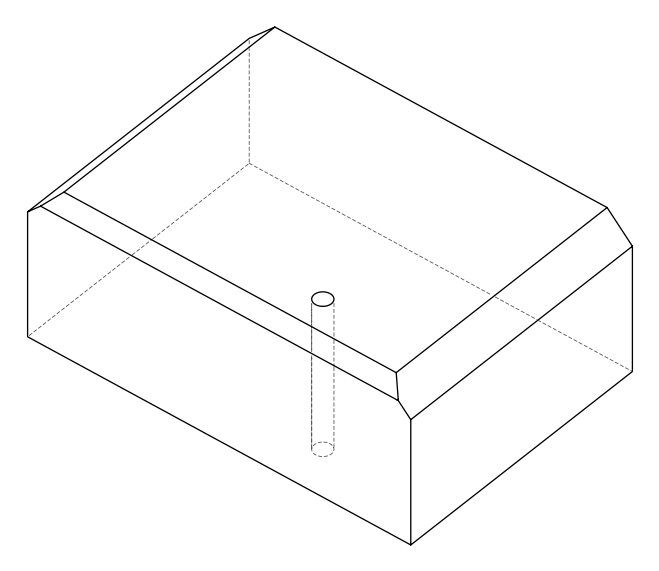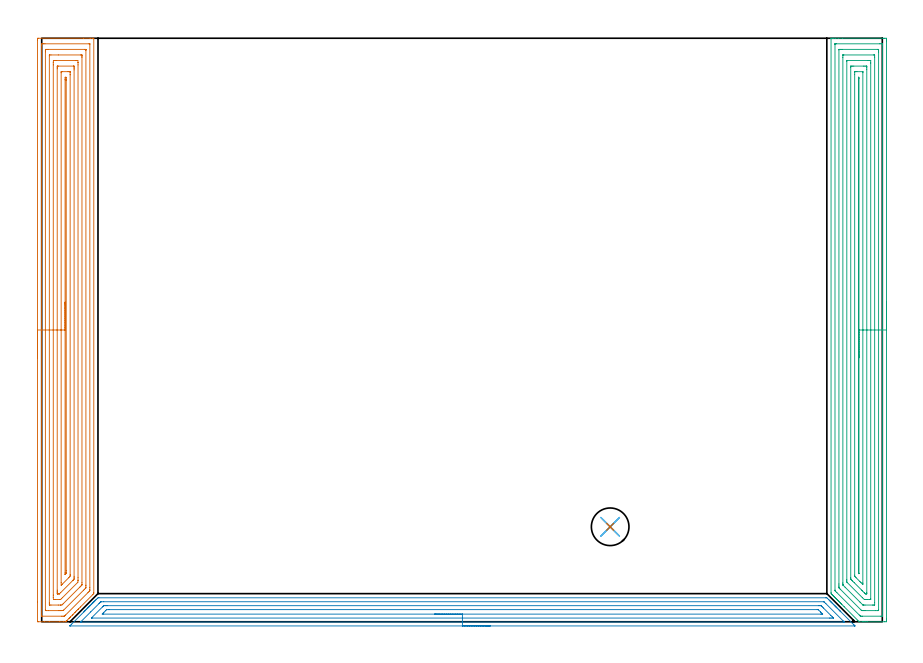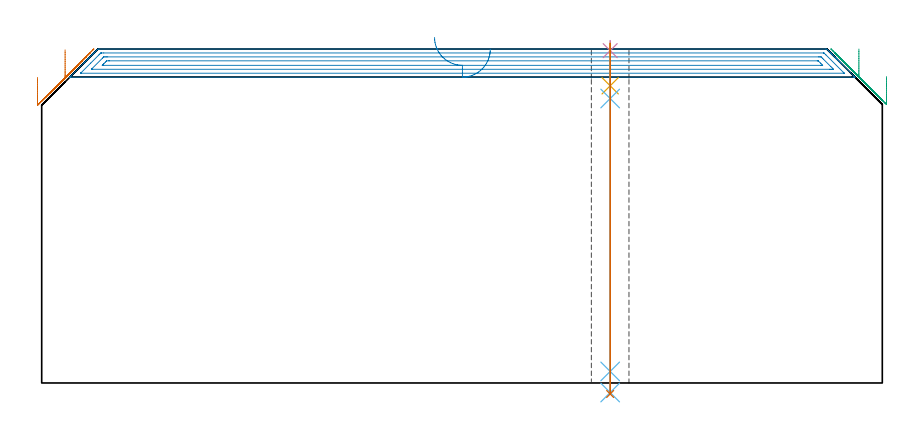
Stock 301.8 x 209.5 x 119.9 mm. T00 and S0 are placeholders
(PLAN: 7 operations, 4 tool changes, 37 min)
(1 AREA_MILL | FG_CHAMFER_SURFACE | UGT0205_001 | 13.46 min | 42744 mm3)
(2 AREA_MILL_1 | FG_CHAMFER_SURFACE_1 | UGT0205_001 | 8.94 min | 14330 mm3)
(3 AREA_MILL_2 | FG_CHAMFER_SURFACE_2 | UGT0205_001 | 13.43 min | 40844 mm3)
(4 SPOT_DRILL | STEP1HOLE | NXT0321_9005460120000 | 0.03 min | 2 mm3)
(5 DRILL_BLIND_HOLE_INTO_CENTER | STEP1HOLE | NXT0301_059 | 0.06 min | 732 mm3)
(6 GUN_DRILL_THROUGH_HOLE | STEP1HOLE | UGT0307_005 | 0.57 min | 5804 mm3)
(7 DRILL_TO_ENLARGE_THROUGH_HOLE | STEP1HOLE | NXT0301_102 | 0.51 min | 10597 mm3)
(TOOL UGT0205_001 | Chamfer Mill 20 x 3 x 45 deg. | D20 FL50 Z2)
(TOOL NXT0321_9005460120000 | NC Spot Drill, 142deg, 12mm, Carbide, Uncoated | D12 PA142 FL30 Z2)
(TOOL NXT0301_059 | Carbide Drill 8.8mm [860.1-0880-026A1-MM 2214] | D8.8 PA140 FL47 Z2)
(TOOL UGT0307_005 | Gun Drill 8.3 mm | D8.3 PA130 FL24 Z1)
(TOOL NXT0301_102 | Carbide Drill 13.5mm [860.1-1350-108A1-MM 2214] | D13.5 PA140 FL123 Z2)
(OP 1 AREA_MILL)
G17 G21 G94 G90
T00 M6
G54
G17 G0 G90 X-1.5 Y94.75 S1061 M3
G43 Z129.9 H0
Z109.7
G94 G1 Y94.788 Z108.828 F250.
Y94.902 Z107.964
Y95.091 Z107.112
Y95.353 Z106.28
Y95.687 Z105.474
Y96.09 Z104.7
Y96.558 Z103.964
Y97.09 Z103.272
Y97.679 Z102.629
Y98.322 Z102.04
Y99.014 Z101.509
Y99.75 Z101.04
Y100.524 Z100.637
Y101.33 Z100.303
Y102.162 Z100.041
Y103.013 Z99.852
Y103.878 Z99.738
Y104.75 Z99.7
X-1.499 Y208.876 Z99.701
X-1.496 Y209.304 Z99.702
X-1.492 Y209.49 Z99.706
X-1.075 Y209.5 Z100.122
X15.022 Z116.218
X17.396 Z118.59
X18.364 Z119.563
X18.697 Y209.49 Z119.889
X18.7 Y209.323 Z119.9
Y10.456
X18.697 Y10.105 Z119.889
X18.376 Y9.775 Z119.573
X13.877 Y5.275 Z115.073
X13.306 Y4.706 Z114.506
X13.098 Y4.497 Z114.296
X12.998 Y4.396 Z114.194
X12.558 Y3.958 Z113.757
X12.118 Y3.516 Z113.314
X11.878 Y3.278 Z113.078
X11.239 Y2.637 Z112.435
X11.039 Y2.439 Z112.239
X11.012 Y2.412 Z112.212
X10.359 Y1.758 Z111.556
X10.199 Y1.599 Z111.399
X10.118 Y1.518 Z111.318
X9.919 Y1.318 Z111.117
X9.821 Y1.22 Z111.019
X9.114 Y0.513 Z110.312
X8.893 Y0.292 Z110.09
X8.777 Y0.177 Z109.974
X8.6 Y0.01 Z109.799
X7.903 Y0. Z109.102
X6.492 Z107.689
X2.709 Z103.905
X0.949 Z102.147
X-1.067 Z100.131
X-1.343 Y0.002 Z99.855
X-1.492 Y0.01 Z99.706
X-1.499 Y0.161 Z99.699
X-1.5 Y7.132 Z99.7
Y104.75
X-0.086 Z101.114
X-0.085 Y206.976 Z101.115
X-0.084 Y207.088 Z101.116
X-0.079 Y207.47 Z101.121
X0.288 Y207.491 Z101.488
X0.684 Y207.497 Z101.884
X1.159 Y207.5 Z102.359
X16.991 Z118.191
X17.199 Y207.498 Z118.399
X17.232 Y207.496 Z118.432
X17.266 Y207.49 Z118.466
X17.279 Y207.482 Z118.479
X17.28 Y207.455 Z118.48
X17.285 Y207.201 Z118.485
X17.286 Y12.243 Z118.486
X17.284 Y11.462 Z118.484
X17.283 Y11.349 Z118.483
X17.279 Y11.159 Z118.479
X17.164 Y11.026 Z118.364
X17. Y10.857 Z118.2
X16.606 Y10.456 Z117.806
X8.562 Y2.412 Z109.762
X8.277 Y2.13 Z109.477
X8.196 Y2.053 Z109.396
X8.163 Y2.025 Z109.363
X8.118 Y2.008 Z109.318
X7.72 Y2.004 Z108.92
X7.246 Y2. Z108.446
X0.209 Z101.409
X0.001 Y2.002 Z101.201
X-0.032 Y2.004 Z101.168
X-0.066 Y2.01 Z101.134
X-0.079 Y2.018 Z101.121
X-0.08 Y2.045 Z101.12
X-0.085 Y2.299 Z101.115
X-0.086 Y104.75 Z101.114
X1.328 Z102.528
X1.329 Y204.646 Z102.529
X1.331 Y205.301 Z102.531
X1.333 Y205.42 Z102.533
X1.335 Y205.476 Z102.535
X1.343 Y205.491 Z102.543
X1.372 Y205.496 Z102.572
X1.564 Y205.498 Z102.764
X2.247 Y205.5 Z103.447
X15.441 Y205.499 Z116.641
X15.636 Y205.495 Z116.836
X15.831 Y205.49 Z117.031
X15.865 Y205.478 Z117.065
X15.867 Y205.443 Z117.067
X15.87 Y205.38 Z117.07
X15.871 Y205.301 Z117.071
Y205.062
Y13.137
Y12.899
X15.866 Y12.243 Z117.066
X15.865 Y12.188 Z117.065
X15.836 Y12.147 Z117.036
X15.785 Y12.092 Z116.985
X15.636 Y11.937 Z116.836
X15.346 Y11.645 Z116.546
X15.05 Y11.349 Z116.25
X7.899 Y4.199 Z109.099
X7.807 Y4.111 Z109.007
X7.72 Y4.029 Z108.92
X7.033 Y4.004 Z108.233
X6.841 Y4.002 Z108.041
X6.157 Y4. Z107.357
X2.443 Z103.643
X1.759 Y4.001 Z102.959
X1.564 Y4.005 Z102.764
X1.368 Y4.01 Z102.568
X1.335 Y4.021 Z102.535
X1.333 Y4.056 Z102.533
X1.33 Y4.12 Z102.53
X1.329 Y4.199 Z102.529
X1.328 Y4.438 Z102.528
Y104.75
X2.743 Z103.943
Y203.208
X2.745 Y203.405 Z103.945
X2.747 Y203.476 Z103.947
X2.75 Y203.488 Z103.95
X2.755 Y203.492 Z103.955
X2.781 Y203.496 Z103.981
X2.889 Y203.499 Z104.089
X3.323 Y203.5 Z104.523
X5.965 Z107.165
X13.89 Z115.09
X14.311 Y203.493 Z115.511
X14.415 Y203.49 Z115.615
X14.451 Y203.481 Z115.651
X14.453 Y203.446 Z115.653
X14.455 Y203.358 Z115.655
X14.457 Y202.924 Z115.657
Y202.619
Y14.031
X14.455 Y13.444 Z115.655
X14.453 Y13.29 Z115.653
X14.45 Y13.218 Z115.65
X14.38 Y13.137 Z115.58
X14.13 Y12.881 Z115.33
X13.877 Y12.626 Z115.077
X13.688 Y12.436 Z114.888
X7.72 Y6.47 Z108.92
X7.478 Y6.233 Z108.678
X7.264 Y6.025 Z108.464
X6.841 Y6.001 Z108.041
X6.828 Y6. Z108.028
X5.961 Z107.161
X3.31 Z104.51
X2.889 Y6.007 Z104.089
X2.785 Y6.01 Z103.985
X2.749 Y6.019 Z103.949
X2.747 Y6.054 Z103.947
X2.745 Y6.142 Z103.945
X2.743 Y6.576 Z103.943
Y6.881
Y104.75
X4.157 Z105.357
Y199.938
X4.159 Y200.832 Z105.359
X4.16 Y200.875 Z105.36
X4.202 Y201.49 Z105.402
X4.428 Y201.497 Z105.628
X5.082 Y201.5 Z106.282
X5.304 Z106.504
X12.341 Y201.499 Z113.541
X12.998 Y201.49 Z114.198
X13.04 Y200.832 Z114.24
X13.042 Y200.787 Z114.242
X13.043 Y199.938 Z114.243
Y15.818
X13.042 Y14.925 Z114.242
X13.04 Y14.881 Z114.24
X12.998 Y14.208 Z114.198
X12.913 Y14.117 Z114.113
X12.832 Y14.031 Z114.032
X7.47 Y8.668 Z108.67
X7.151 Y8.353 Z108.351
X6.841 Y8.05 Z108.041
X6.784 Y8.01 Z107.984
X6.73 Y8.006 Z107.93
X6.618 Y8.001 Z107.818
X4.859 Z106.059
X4.202 Y8.01 Z105.402
X4.16 Y8.668 Z105.36
X4.158 Y8.713 Z105.358
X4.157 Y9.562 Z105.357
Y104.75
X5.571 Z106.771
Y198.547
X5.573 Y199.044 Z106.773
X5.576 Y199.436 Z106.776
X5.578 Y199.488 Z106.778
X5.625 Y199.492 Z106.825
X5.737 Y199.497 Z106.937
X5.961 Y199.499 Z107.161
X11.388 Z112.588
X11.508 Y199.496 Z112.708
X11.587 Y199.49 Z112.787
X11.622 Y199.485 Z112.822
X11.623 Y199.44 Z112.823
X11.627 Y199.044 Z112.827
X11.629 Y198.648 Z112.829
Y198.15
Y16.316
X11.628 Y15.818 Z112.828
X11.625 Y15.426 Z112.825
X11.622 Y15.302 Z112.822
X11.556 Y15.216 Z112.756
X11.277 Y14.925 Z112.477
X11.258 Y14.905 Z112.458
X6.808 Y10.456 Z108.008
X6.377 Y10.033 Z107.577
X6.351 Y10.011 Z107.551
X6.297 Y10.006 Z107.497
X6.186 Y10.002 Z107.386
X5.961 Y10. Z107.161
X5.812 Y10.001 Z107.012
X5.692 Y10.004 Z106.892
X5.613 Y10.01 Z106.813
X5.578 Y10.015 Z106.778
X5.576 Y10.06 Z106.776
X5.573 Y10.456 Z106.773
X5.571 Y10.852 Z106.771
Y11.349
Y104.75
X6.985 Z108.185
X6.986 Y197.109 Z108.186
X6.987 Y197.257 Z108.187
X6.99 Y197.443 Z108.19
X6.992 Y197.481 Z108.192
X7.082 Y197.49 Z108.282
X7.242 Y197.495 Z108.442
X7.482 Y197.499 Z108.682
X9.48 Y197.5 Z110.68
X10.122 Y197.498 Z111.322
X10.18 Y197.493 Z111.38
X10.198 Y197.491 Z111.398
X10.208 Y197.411 Z111.408
X10.21 Y197.257 Z111.41
X10.214 Y196.51 Z111.414
X10.215 Y196.363 Z111.415
X10.214 Y16.86 Z111.414
X10.213 Y16.712 Z111.413
X10.208 Y16.344 Z111.408
X10.037 Y16.146 Z111.237
X9.72 Y15.818 Z110.92
X7.382 Y13.48 Z108.582
X7.036 Y13.137 Z108.236
X7.024 Y13.132 Z108.224
X6.992 Y13.137 Z108.192
X6.985 Y14.031 Z108.185
Y104.75
X8.4 Z109.6
Y194.575
X8.401 Y194.778 Z109.601
X8.407 Y195.469 Z109.607
X8.574 Y195.495 Z109.774
X8.6 Y195.494 Z109.8
X8.793 Y195.469 Z109.993
X8.796 Y195.27 Z109.996
X8.8 Y194.575 Z110.
Y194.372
Y18.296
X8.796 Y17.606 Z109.996
X8.794 Y17.409 Z109.994
X8.788 Y17.347 Z109.988
X8.748 Y17.304 Z109.948
X8.6 Y17.148 Z109.8
X8.524 Y17.072 Z109.724
X8.464 Y17.014 Z109.664
X8.423 Y16.977 Z109.623
X8.408 Y16.965 Z109.608
X8.407 Y16.996 Z109.607
X8.401 Y17.402 Z109.601
X8.4 Y17.606 Z109.6
Y104.75
Y105.622 Z109.638
Y106.486 Z109.751
Y107.338 Z109.94
Y108.17 Z110.203
Y108.976 Z110.536
Y109.75 Z110.939
Y110.486 Z111.408
Y111.178 Z111.939
Y111.821 Z112.528
Y112.41 Z113.172
Y112.941 Z113.864
Y113.41 Z114.6
Y113.813 Z115.373
Y114.147 Z116.179
Y114.409 Z117.011
Y114.598 Z117.863
Y114.712 Z118.728
Y114.75 Z119.6
G0 Z129.9
M5
M2
(OP 2 AREA_MILL_1)
G17 G21 G94 G90
T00 M6
G54
G17 G0 G90 X161.05 Y-1.5 S1061 M3
G43 Z129.9 H0
Z119.8
G94 G1 X161.012 Z118.928 F250.
X160.898 Z118.064
X160.709 Z117.212
X160.447 Z116.38
X160.113 Z115.574
X159.71 Z114.8
X159.241 Z114.064
X158.71 Z113.372
X158.121 Z112.729
X157.478 Z112.14
X156.786 Z111.608
X156.05 Z111.14
X155.276 Z110.737
X154.47 Z110.403
X153.638 Z110.141
X152.786 Z109.952
X151.921 Z109.838
X151.05 Z109.8
X10.328
X10.128 Y-1.493 Z109.804
X10.119 Y-1.492 Z109.805
X10.128 Y-1.47 Z109.827
X10.597 Y-1.002 Z110.297
X10.691 Y-0.908 Z110.39
X10.724 Y-0.875 Z110.424
X15.149 Y3.55 Z114.847
X15.193 Y3.594 Z114.893
X15.403 Y3.803 Z115.102
X15.446 Y3.847 Z115.144
X15.491 Y3.892 Z115.191
X15.699 Y4.099 Z115.398
X15.743 Y4.144 Z115.442
X15.789 Y4.19 Z115.489
X15.995 Y4.396 Z115.695
X16.04 Y4.442 Z115.739
X16.087 Y4.488 Z115.787
X16.292 Y4.692 Z115.991
X16.337 Y4.739 Z116.036
X16.385 Y4.785 Z116.084
X16.588 Y4.989 Z116.288
X16.635 Y5.036 Z116.333
X16.683 Y5.083 Z116.382
X16.885 Y5.285 Z116.584
X16.932 Y5.333 Z116.63
X16.981 Y5.381 Z116.68
X17.181 Y5.582 Z116.88
X17.229 Y5.63 Z116.927
X17.279 Y5.679 Z116.978
X17.477 Y5.878 Z117.177
X17.526 Y5.927 Z117.224
X17.577 Y5.977 Z117.276
X17.774 Y6.174 Z117.473
X17.823 Y6.225 Z117.522
X17.875 Y6.275 Z117.574
X18.07 Y6.471 Z117.77
X18.12 Y6.522 Z117.819
X18.173 Y6.573 Z117.872
X18.367 Y6.767 Z118.066
X18.418 Y6.819 Z118.116
X18.47 Y6.871 Z118.17
X18.663 Y7.064 Z118.363
X18.715 Y7.116 Z118.413
X18.768 Y7.169 Z118.468
X18.96 Y7.36 Z118.659
X19.012 Y7.413 Z118.71
X19.066 Y7.467 Z118.766
X19.256 Y7.656 Z118.955
X19.309 Y7.71 Z119.007
X19.364 Y7.765 Z119.064
X19.552 Y7.953 Z119.252
X19.606 Y8.008 Z119.304
X19.92 Y8.32 Z119.62
X20.205 Y8.594 Z119.892
X20.556 Y8.6 Z119.9
X281.544
X281.895 Y8.594 Z119.892
X282.18 Y8.32 Z119.62
X282.494 Y8.008 Z119.304
X282.548 Y7.953 Z119.252
X282.736 Y7.765 Z119.064
X282.791 Y7.71 Z119.007
X282.844 Y7.656 Z118.955
X283.033 Y7.467 Z118.766
X283.088 Y7.413 Z118.71
X283.14 Y7.36 Z118.659
X283.331 Y7.169 Z118.468
X283.385 Y7.116 Z118.413
X283.437 Y7.064 Z118.362
X283.629 Y6.871 Z118.17
X283.682 Y6.819 Z118.116
X283.733 Y6.767 Z118.066
X283.927 Y6.573 Z117.872
X283.98 Y6.522 Z117.819
X284.03 Y6.471 Z117.77
X284.225 Y6.275 Z117.574
X284.277 Y6.225 Z117.522
X284.326 Y6.174 Z117.473
X284.523 Y5.977 Z117.276
X284.574 Y5.927 Z117.224
X284.623 Y5.878 Z117.177
X284.821 Y5.679 Z116.978
X284.871 Y5.63 Z116.927
X284.919 Y5.581 Z116.88
X285.119 Y5.381 Z116.68
X285.168 Y5.333 Z116.63
X285.215 Y5.285 Z116.584
X285.417 Y5.083 Z116.382
X285.465 Y5.036 Z116.333
X285.512 Y4.989 Z116.288
X285.715 Y4.785 Z116.084
X285.762 Y4.739 Z116.036
X285.808 Y4.692 Z115.991
X286.013 Y4.488 Z115.787
X286.06 Y4.442 Z115.739
X286.105 Y4.396 Z115.695
X286.311 Y4.19 Z115.489
X286.357 Y4.144 Z115.442
X286.401 Y4.099 Z115.398
X286.609 Y3.892 Z115.191
X286.654 Y3.847 Z115.144
X286.697 Y3.803 Z115.102
X286.907 Y3.594 Z114.893
X291.408 Y-0.908 Z110.39
X291.502 Y-1.002 Z110.297
X291.674 Y-1.173 Z110.126
X291.854 Y-1.353 Z109.944
X291.971 Y-1.474 Z109.822
X291.983 Y-1.494 Z109.803
X291.971 Y-1.499 Z109.799
X291.772 Y-1.5 Z109.8
X151.05
Y-0.086 Z111.214
X14.23
X14.09 Y-0.084 Z111.216
X13.997 Y-0.081 Z111.219
X13.979 Y-0.079 Z111.221
X13.978 Y-0.077 Z111.223
X13.991 Y-0.061 Z111.239
X14.034 Y-0.016 Z111.284
X14.166 Y0.117 Z111.417
X17.6 Y3.55 Z114.85
X20.556 Y6.506 Z117.806
X20.862 Y6.81 Z118.11
X21.174 Y7.116 Z118.416
X21.228 Y7.166 Z118.466
X21.312 Y7.179 Z118.479
X21.383 Y7.183 Z118.483
X21.45 Y7.185 Z118.485
X22.274 Y7.186 Z118.486
X280.65 Y7.185 Z118.485
X280.72 Y7.183 Z118.483
X280.855 Y7.179 Z118.479
X280.922 Y7.116 Z118.416
X281.544 Y6.505 Z117.805
X287.8 Y0.25 Z111.55
X288.063 Y-0.016 Z111.284
X288.099 Y-0.056 Z111.244
X288.113 Y-0.073 Z111.227
X288.078 Y-0.079 Z111.221
X287.94 Y-0.084 Z111.216
X287.87 Y-0.085 Z111.215
X151.05 Y-0.086 Z111.214
Y1.328 Z112.628
X18.314 Y1.329 Z112.629
X17.919 Y1.33 Z112.63
X17.875 Y1.331 Z112.631
X17.857 Y1.334 Z112.634
X17.848 Y1.338 Z112.638
X17.853 Y1.349 Z112.649
X17.86 Y1.359 Z112.659
X17.875 Y1.375 Z112.675
X21.832 Y5.333 Z116.633
X22.089 Y5.587 Z116.887
X22.177 Y5.672 Z116.972
X22.248 Y5.737 Z117.037
X22.293 Y5.765 Z117.065
X22.344 Y5.766 Z117.066
X22.799 Y5.77 Z117.07
X23.237 Y5.771 Z117.071
X23.692 Y5.772 Z117.072
X278.862 Y5.771 Z117.071
X279.318 Y5.77 Z117.07
X279.756 Y5.766 Z117.066
X279.814 Y5.765 Z117.065
X279.877 Y5.712 Z117.012
X280.008 Y5.586 Z116.886
X280.266 Y5.333 Z116.633
X280.65 Y4.951 Z116.251
X283.331 Y2.269 Z113.569
X283.832 Y1.767 Z113.067
X284.225 Y1.369 Z112.669
X284.251 Y1.335 Z112.635
X284.225 Y1.334 Z112.634
X283.77 Y1.33 Z112.63
X283.331 Y1.329 Z112.629
X282.877 Y1.328 Z112.628
X151.05
Y2.743 Z114.043
X22.258
X21.717 Y2.75 Z114.05
X21.978 Y3.023 Z114.323
X22.133 Y3.182 Z114.482
X22.344 Y3.395 Z114.695
X22.87 Y3.917 Z115.217
X23.237 Y4.278 Z115.578
X23.328 Y4.351 Z115.651
X24.131 Y4.357 Z115.657
X24.216
X278.458
X278.66 Y4.355 Z115.655
X278.76 Y4.352 Z115.652
X278.782 Y4.351 Z115.651
X278.806 Y4.334 Z115.634
X278.862 Y4.285 Z115.585
X279.601 Y3.55 Z114.85
X279.756 Y3.395 Z114.695
X280.354 Y2.789 Z114.089
X280.386 Y2.754 Z114.054
X280.388 Y2.749 Z114.049
X280.377 Y2.748 Z114.048
X280.289 Y2.745 Z114.045
X280.112 Y2.743 Z114.043
X279.756
X151.05
X150.178 Z114.081
X149.313 Z114.195
X148.462 Z114.383
X147.63 Z114.646
X146.824 Z114.98
X146.05 Z115.382
X145.314 Z115.851
X144.622 Z116.382
X143.979 Z116.972
X143.389 Z117.615
X142.858 Z118.307
X142.39 Z119.043
X141.987 Z119.816
X141.653 Z120.622
X141.391 Z121.454
X141.202 Z122.306
X141.088 Z123.171
X141.05 Z124.043
G0 Z129.9
M5
M2
(OP 3 AREA_MILL_2)
G17 G21 G94 G90
T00 M6
G54
G17 G0 G90 X303.3 Y114.75 S1061 M3
G43 Z129.9 H0
Z110.
G94 G1 Y114.712 Z109.128 F250.
Y114.598 Z108.264
Y114.409 Z107.412
Y114.147 Z106.58
Y113.813 Z105.774
Y113.41 Z105.
Y112.942 Z104.264
Y112.41 Z103.572
Y111.821 Z102.929
Y111.178 Z102.34
Y110.486 Z101.808
Y109.75 Z101.34
Y108.976 Z100.937
Y108.17 Z100.603
Y107.338 Z100.341
Y106.487 Z100.152
Y105.622 Z100.038
Y104.75 Z100.
Y0.926
X303.299 Y0.624 Z100.001
X303.294 Y0.038 Z100.004
X303.292 Y0.007 Z100.006
X302.71 Y0. Z100.588
X296.47 Z106.825
X295.932 Z107.365
X295.578 Z107.718
X295.04 Z108.256
X294.687 Z108.608
X293.594 Z109.704
X293.573 Y0.001 Z109.725
X293.507 Y0.004 Z109.79
X293.471 Y0.028 Z109.827
X292.989 Y0.511 Z110.311
X288.109 Y5.391 Z115.19
X287.259 Y6.24 Z116.038
X287.215 Y6.285 Z116.084
X287.006 Y6.493 Z116.293
X286.962 Y6.537 Z116.335
X286.917 Y6.583 Z116.382
X286.71 Y6.79 Z116.589
X286.665 Y6.834 Z116.633
X286.619 Y6.881 Z116.68
X286.414 Y7.086 Z116.885
X286.367 Y7.131 Z116.93
X286.321 Y7.179 Z116.978
X286.117 Y7.382 Z117.182
X286.07 Y7.428 Z117.227
X286.023 Y7.476 Z117.276
X285.821 Y7.679 Z117.478
X285.773 Y7.725 Z117.524
X285.725 Y7.774 Z117.574
X285.525 Y7.975 Z117.774
X285.476 Y8.023 Z117.821
X285.427 Y8.072 Z117.872
X285.228 Y8.271 Z118.071
X285.179 Y8.32 Z118.118
X285.129 Y8.37 Z118.17
X284.932 Y8.568 Z118.367
X284.882 Y8.617 Z118.415
X284.831 Y8.668 Z118.468
X284.636 Y8.864 Z118.663
X284.585 Y8.914 Z118.712
X284.533 Y8.966 Z118.766
X284.339 Y9.16 Z118.96
X284.288 Y9.211 Z119.009
X284.236 Y9.264 Z119.063
X284.043 Y9.457 Z119.256
X283.99 Y9.508 Z119.306
X283.937 Y9.562 Z119.361
X283.823 Y9.676 Z119.475
X283.531 Y9.968 Z119.766
X283.405 Y10.097 Z119.891
X283.4 Y10.456 Z119.9
Y209.323
X283.403 Y209.49 Z119.888
X283.455 Y209.493 Z119.836
X283.868 Y209.5 Z119.431
X284.175 Z119.125
X284.882 Z118.413
X286.127 Z117.17
X287.556 Z115.74
X302.087 Z101.21
X302.71 Y209.497 Z100.588
X303.292 Y209.493 Z100.006
X303.294 Y209.462 Z100.004
X303.299 Y208.876 Z100.001
X303.3 Y208.284 Z100.
Y104.75
X301.886 Z101.414
X301.885 Y2.276 Z101.415
X301.883 Y2.14 Z101.417
X301.879 Y2.051 Z101.421
X301.876 Y2.008 Z101.424
X301.868 Y2.007 Z101.432
X301.818 Y2.004 Z101.482
X301.337 Y2. Z101.963
X294.687 Z108.613
X294.204 Y2.002 Z109.096
X294.001 Y2.008 Z109.299
X293.952 Y2.01 Z109.348
X293.884 Y2.073 Z109.416
X293.796 Y2.157 Z109.504
X293.538 Y2.412 Z109.762
X285.495 Y10.456 Z117.805
X284.882 Y11.08 Z118.418
X284.821 Y11.151 Z118.479
X284.817 Y11.282 Z118.483
X284.815 Y11.35 Z118.485
Y207.224
X284.817 Y207.36 Z118.483
X284.821 Y207.449 Z118.479
X284.824 Y207.492 Z118.476
X284.832 Y207.493 Z118.468
X284.882 Y207.496 Z118.418
X285.363 Y207.5 Z117.937
X300.927 Z102.373
X301.409 Y207.499 Z101.891
X301.818 Y207.492 Z101.482
X301.87 Y207.49 Z101.43
X301.879 Y207.291 Z101.421
X301.884 Y207.156 Z101.416
X301.885 Y207.088 Z101.415
X301.886 Y207.021 Z101.414
Y104.75
X300.472 Z102.828
X300.471 Y4.199 Z102.829
X300.47 Y4.09 Z102.83
X300.468 Y4.036 Z102.832
X300.466 Y4.017 Z102.834
X300.432 Y4.01 Z102.868
X300.232 Y4.002 Z103.068
X300.035 Y4. Z103.265
X299.343 Z103.957
X295.578 Z107.722
X294.885 Y4.001 Z108.415
X294.687 Y4.004 Z108.613
X294.489 Y4.01 Z108.811
X294.385 Y4.026 Z108.915
X294.324 Y4.082 Z108.976
X294.201 Y4.199 Z109.099
X286.665 Y11.736 Z116.635
X286.413 Y11.992 Z116.887
X286.288 Y12.124 Z117.012
X286.235 Y12.186 Z117.065
X286.234 Y12.243 Z117.066
X286.23 Y12.679 Z117.07
X286.229 Y13.137 Z117.071
X286.228 Y13.574 Z117.072
X286.229 Y205.301 Z117.071
X286.23 Y205.41 Z117.07
X286.232 Y205.464 Z117.068
X286.234 Y205.483 Z117.066
X286.268 Y205.49 Z117.032
X286.468 Y205.498 Z116.832
X286.665 Y205.5 Z116.635
X287.357 Z115.943
X300.035 Z103.265
X300.234 Y205.498 Z103.066
X300.366 Y205.495 Z102.934
X300.465 Y205.49 Z102.835
X300.467 Y205.446 Z102.833
X300.469 Y205.301 Z102.831
X300.471 Y204.864 Z102.829
X300.472 Y204.407 Z102.828
Y104.75
X299.057 Z104.243
Y6.881
X299.053 Y6.078 Z104.247
X299.051 Y6.023 Z104.249
X299.044 Y6.01 Z104.256
X299.021 Y6.007 Z104.279
X298.911 Y6.003 Z104.389
X298.692 Y6.001 Z104.608
X298.253 Y6. Z105.047
X295.578 Z107.722
X295.126 Y6.004 Z108.174
X294.907 Y6.008 Z108.393
X294.854 Y6.01 Z108.446
X294.793 Y6.066 Z108.507
X294.687 Y6.166 Z108.613
X293.968 Y6.881 Z109.332
X293.796 Y7.053 Z109.504
X288.447 Y12.401 Z114.853
X287.715 Y13.137 Z115.585
X287.667 Y13.194 Z115.633
X287.649 Y13.217 Z115.651
X287.648 Y13.239 Z115.652
X287.645 Y13.339 Z115.655
X287.643 Y13.541 Z115.657
Y13.944
Y202.619
X287.647 Y203.422 Z115.653
X287.649 Y203.477 Z115.651
X287.656 Y203.49 Z115.644
X287.679 Y203.493 Z115.621
X287.789 Y203.497 Z115.511
X288.008 Y203.499 Z115.292
X298.697 Z104.603
X298.913 Y203.497 Z104.387
X299.02 Y203.493 Z104.28
X299.044 Y203.49 Z104.256
X299.05 Y203.479 Z104.25
X299.052 Y203.439 Z104.248
X299.057 Y202.707 Z104.243
Y202.619
Y104.75
X297.643 Z105.657
Y8.386
X297.641 Y8.103 Z105.659
X297.638 Y8.023 Z105.662
X297.636 Y8.009 Z105.664
X297.631 Y8.006 Z105.669
X297.611 Y8.003 Z105.689
X297.528 Y8.001 Z105.772
X297.361 Y8. Z105.939
X296.47 Z106.83
X296.244 Y8.001 Z107.056
X295.578 Y8.007 Z107.722
X295.343 Y8.01 Z107.957
X294.687 Y8.615 Z108.613
X294.631 Y8.668 Z108.669
X289.268 Y14.031 Z114.032
X289.197 Y14.106 Z114.103
X289.064 Y14.248 Z114.236
X289.062 Y14.309 Z114.238
X289.058 Y14.925 Z114.242
X289.057 Y15.207 Z114.243
Y201.114
X289.059 Y201.397 Z114.241
X289.062 Y201.477 Z114.238
X289.064 Y201.491 Z114.236
X289.069 Y201.494 Z114.231
X289.089 Y201.498 Z114.211
X289.172 Y201.499 Z114.128
X289.339 Y201.5 Z113.961
X296.695 Z106.605
X297.361 Y201.499 Z105.939
X297.59 Y201.496 Z105.71
X297.632 Y201.49 Z105.668
X297.636 Y201.479 Z105.664
X297.639 Y201.447 Z105.661
X297.642 Y200.832 Z105.658
X297.643 Y200.549 Z105.657
Y104.75
X296.229 Z107.071
X296.228 Y10.456 Z107.072
X296.226 Y10.13 Z107.074
X296.224 Y10.049 Z107.076
X296.222 Y10.016 Z107.078
X296.184 Y10.01 Z107.116
X296.03 Y10.003 Z107.27
X295.806 Y10.008 Z107.494
X295.779 Y10.01 Z107.521
X295.74 Y10.04 Z107.56
X295.67 Y10.098 Z107.63
X295.578 Y10.182 Z107.722
X295.296 Y10.456 Z108.004
X294.687 Y11.061 Z108.613
X294.398 Y11.35 Z108.902
X291.717 Y14.031 Z111.583
X291.122 Y14.627 Z112.178
X290.826 Y14.925 Z112.474
X290.527 Y15.233 Z112.773
X290.478 Y15.296 Z112.822
X290.476 Y15.333 Z112.824
X290.473 Y15.414 Z112.827
X290.471 Y15.576 Z112.829
Y15.818
X290.472 Y199.044 Z112.828
X290.474 Y199.37 Z112.826
X290.476 Y199.451 Z112.824
X290.477 Y199.484 Z112.823
X290.516 Y199.49 Z112.784
X290.67 Y199.497 Z112.63
X291.122 Y199.499 Z112.178
X291.558 Y199.5 Z111.742
X295.124 Z108.176
X295.578 Y199.499 Z107.722
X296.018 Y199.497 Z107.282
X296.19 Y199.49 Z107.11
X296.222 Y199.483 Z107.078
X296.224 Y199.423 Z107.076
X296.227 Y199.288 Z107.073
X296.228 Y199.044 Z107.072
X296.229 Y198.392 Z107.071
Y104.75
X294.815 Z108.485
X294.814 Y13.903 Z108.486
X294.813 Y13.775 Z108.487
X294.808 Y13.519 Z108.492
X294.801 Y13.407 Z108.499
X294.763 Y13.441 Z108.537
X294.687 Y13.513 Z108.613
X294.166 Y14.031 Z109.134
X293.796 Y14.401 Z109.504
X292.382 Y15.818 Z110.918
X292.013 Y16.196 Z111.287
X291.892 Y16.333 Z111.408
X291.888 Y16.584 Z111.412
X291.886 Y16.712 Z111.414
X291.885 Y196.491 Z111.415
X291.889 Y197.257 Z111.411
X291.892 Y197.378 Z111.408
X291.898 Y197.49 Z111.402
X292.013 Y197.492 Z111.287
X292.662 Y197.499 Z110.638
X294.687 Z108.613
X294.768 Y197.497 Z108.532
X294.796 Y197.494 Z108.504
X294.807 Y197.491 Z108.493
X294.809 Y197.469 Z108.491
X294.813 Y197.385 Z108.487
X294.814 Y197.257 Z108.486
X294.815 Y197.129 Z108.485
Y104.75
X293.4 Z109.9
Y17.454
X293.398 Y17.353 Z109.902
X293.395 Y17.286 Z109.905
X293.392 Y17.262 Z109.908
X293.39 Y17.264 Z109.91
X293.353 Y17.301 Z109.947
X293.318 Y17.34 Z109.982
X293.307 Y17.455 Z109.994
X293.302 Y17.555 Z109.998
X293.3 Y17.606 Z110.
Y195.072
X293.305 Y195.469 Z109.995
X293.306 Y195.486 Z109.994
X293.32 Y195.491 Z109.98
X293.333 Y195.49 Z109.967
X293.393 Y195.469 Z109.907
X293.399 Y195.073 Z109.901
X293.4 Y194.972 Z109.9
Y104.75
Y103.878 Z109.938
Y103.014 Z110.051
Y102.162 Z110.24
Y101.33 Z110.503
Y100.524 Z110.836
Y99.75 Z111.239
Y99.014 Z111.708
Y98.322 Z112.239
Y97.679 Z112.829
Y97.09 Z113.472
Y96.558 Z114.164
Y96.09 Z114.9
Y95.687 Z115.673
Y95.353 Z116.479
Y95.091 Z117.311
Y94.902 Z118.163
Y94.788 Z119.028
Y94.75 Z119.9
G0 Z129.9
M5
M2
(OP 4 SPOT_DRILL)
G17 G21 G94 G90
T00 M6
G54
G17 G0 G90 X204.1 Y34.1 S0 M3
G43 Z129.9 H0
G94 G81 G98 Z119.319 F250. R122.9
G80
M5
M2
(OP 5 DRILL_BLIND_HOLE_INTO_CENTER)
G17 G21 G94 G90
T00 M6
G54
G17 G0 G90 X204.1 Y34.1 S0 M3
G43 Z129.9 H1
G94 G81 G98 Z106.7 F250. R121.9
G80
M5
M2
(OP 6 GUN_DRILL_THROUGH_HOLE)
G17 G21 G94 G90
T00 M6
G54
G17 G0 G90 X204.1 Y34.1 M8
G43 Z129.9 H0
Z116.817
S716 M3
G94 G1 Z102.125 F125. M26
G4 X.084
Z4.15 F250.
G4 X.084
Z-3.435 F125.
G4 X.084
M5
M9
G0 Z116.817
Z129.9
M2
(OP 7 DRILL_TO_ENLARGE_THROUGH_HOLE)
G17 G21 G94 G90
T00 M6
G54
G17 G0 G90 X204.1 Y34.1 S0 M3
G43 Z129.9 H1
G94 G73 G98 Z-3.957 F250. Q12.386 R121.9
G80
M5
M2
